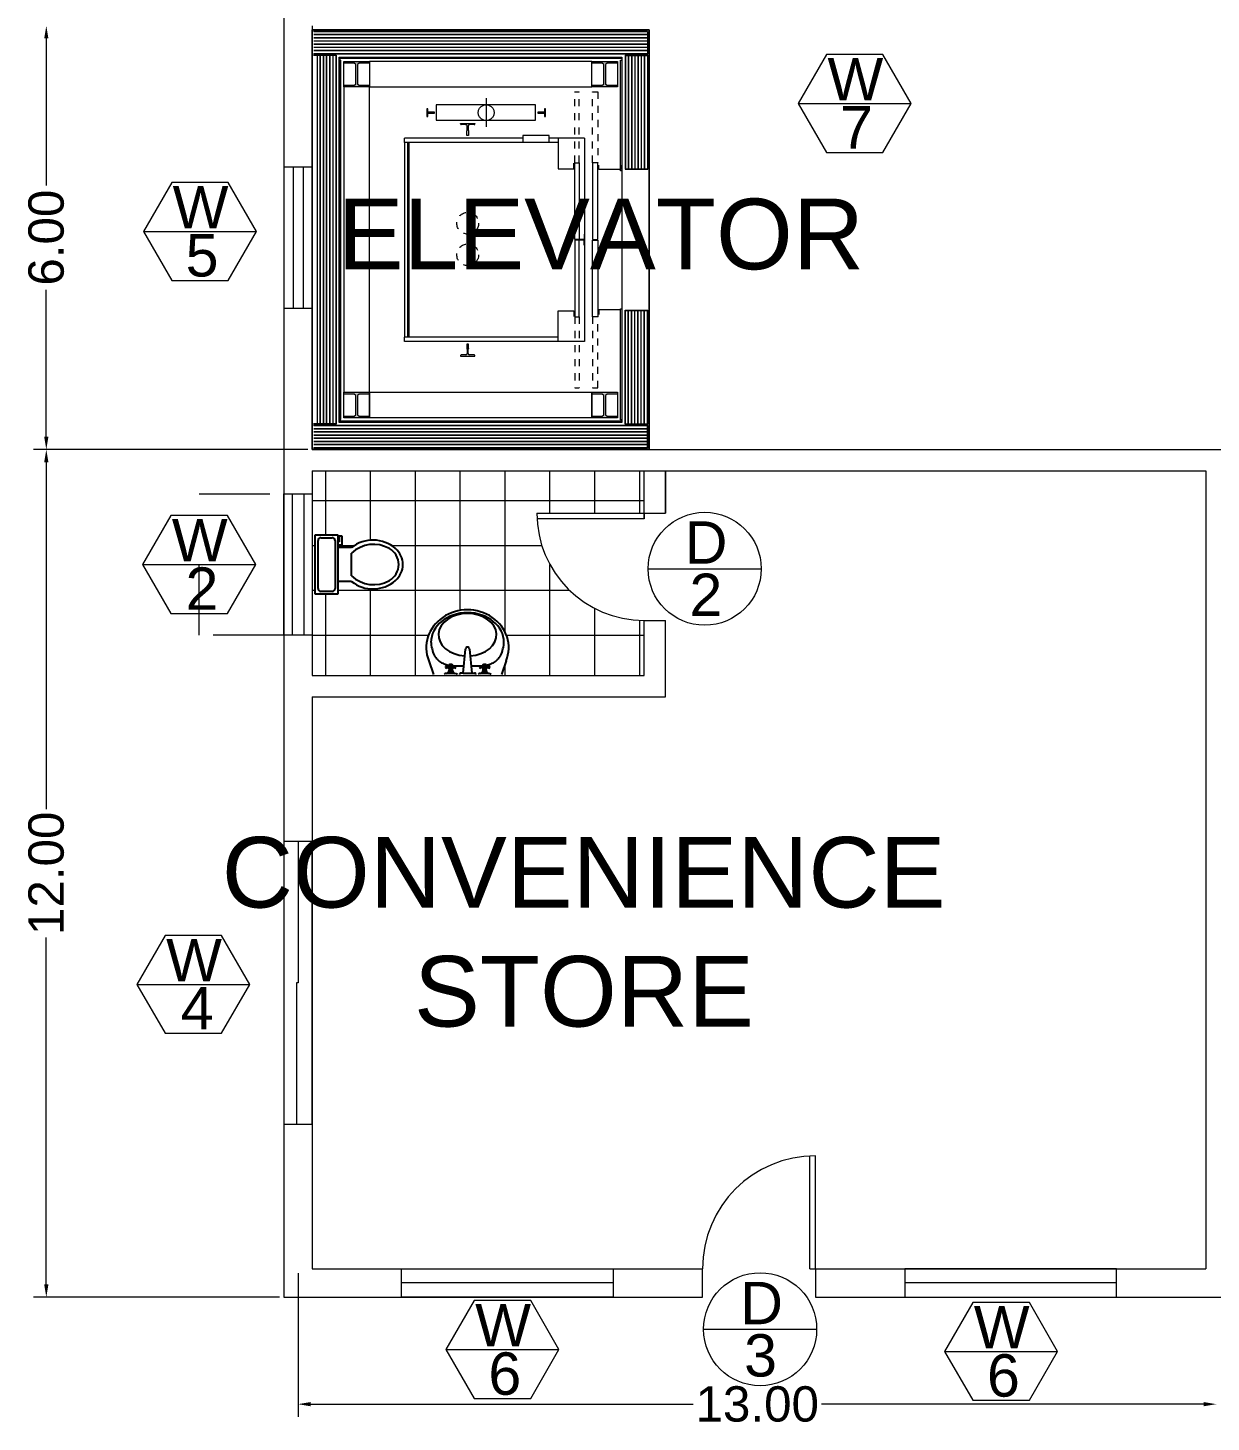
# Model space of a CAD drawing. Header units: millimetres. Extents: x 2391 to 3323, y 1596 to 2537.
# Drawn here: x 2753.4 to 2770.15, y 2467.06 to 2486.8 of the extents above; entities that cross this region are included whole.
import ezdxf

# ---------------------------------------------------------------- set-up
doc = ezdxf.new("R2010")
doc.units = ezdxf.units.MM
for name, pattern in [('CENTER5', [10, 5, -2, 1, -2]), ('HIDDEN', [0.375, 0.25, -0.125]), ('HIDDEN2', [4.7625, 3.175, -1.5875]), ('JIS_02_1.0', [2, 1, -1])]:
    doc.linetypes.add(name, pattern=pattern)
for name, color, linetype in [('ASCENSORE - ELEVATOR', 160, 'Continuous'), ('BATH', 171, 'Continuous'), ('dimensions', 203, 'Continuous'), ('doors', 31, 'Continuous'), ('doors and windows schedule', 11, 'Continuous'), ('exterior wall', 140, 'Continuous'), ('interior wall', 191, 'Continuous'), ('TEXT', 130, 'Continuous'), ('windows', 241, 'Continuous')]:
    doc.layers.add(name, color=color, linetype=linetype)
doc.styles.get("Standard").update_dxf_attribs({"font": 'arial.ttf'})

msp = doc.modelspace()

# ---------------------------------------------------------------- hatches: boundary and pattern name
at = {"layer": 'ASCENSORE - ELEVATOR', "lineweight": 13, "true_color": 0x6d59d4}
for points in [[(2758.065, 2486.008), (2758.088, 2485.99), (2758.233, 2485.99), (2758.233, 2485.966), (2757.873, 2485.966), (2757.873, 2485.99), (2758.018, 2485.99), (2758.041, 2486.008), (2758.041, 2486.283), (2758.018, 2486.302), (2757.873, 2486.302), (2757.873, 2486.326), (2758.233, 2486.326), (2758.233, 2486.302), (2758.088, 2486.302), (2758.065, 2486.283)], [(2761.575, 2486.008), (2761.598, 2485.99), (2761.743, 2485.99), (2761.743, 2485.966), (2761.383, 2485.966), (2761.383, 2485.99), (2761.528, 2485.99), (2761.551, 2486.008), (2761.551, 2486.283), (2761.528, 2486.302), (2761.383, 2486.302), (2761.383, 2486.326), (2761.743, 2486.326), (2761.743, 2486.302), (2761.598, 2486.302), (2761.575, 2486.283)], [(2758.065, 2481.325), (2758.088, 2481.307), (2758.233, 2481.307), (2758.233, 2481.283), (2757.873, 2481.283), (2757.873, 2481.307), (2758.018, 2481.307), (2758.041, 2481.325), (2758.041, 2481.6), (2758.018, 2481.619), (2757.873, 2481.619), (2757.873, 2481.643), (2758.233, 2481.643), (2758.233, 2481.619), (2758.088, 2481.619), (2758.065, 2481.6)], [(2761.575, 2481.325), (2761.598, 2481.307), (2761.743, 2481.307), (2761.743, 2481.283), (2761.383, 2481.283), (2761.383, 2481.307), (2761.528, 2481.307), (2761.551, 2481.325), (2761.551, 2481.6), (2761.528, 2481.619), (2761.383, 2481.619), (2761.383, 2481.643), (2761.743, 2481.643), (2761.743, 2481.619), (2761.598, 2481.619), (2761.575, 2481.6)]]:
    msp.add_hatch(color=173, dxfattribs=at).paths.add_polyline_path(points)

# ---------------------------------------------------------------- linework, layer by layer
at = {"color": 0, "linetype": 'ByBlock'}
for p, q in [((2757.466, 2479.625), (2757.786, 2479.625)), ((2757.466, 2478.785), (2757.466, 2479.625)), ((2757.506, 2478.865), (2757.506, 2479.545)), ((2757.546, 2479.585), (2757.706, 2479.585)), ((2757.746, 2479.545), (2757.746, 2478.865)), ((2757.786, 2479.625), (2757.786, 2478.785)), ((2757.806, 2479.525), (2757.786, 2479.525)), ((2757.846, 2479.605), (2757.806, 2479.605)), ((2757.806, 2479.605), (2757.806, 2479.525)), ((2757.846, 2479.485), (2757.846, 2479.605)), ((2757.786, 2479.485), (2757.846, 2479.485)), ((2757.98, 2479.445), (2757.786, 2479.445)), ((2757.98, 2479.045), (2757.98, 2479.365)), ((2757.98, 2478.965), (2757.786, 2478.965)), ((2757.786, 2478.785), (2757.466, 2478.785)), ((2757.706, 2478.825), (2757.546, 2478.825)), ((2759.105, 2478.101), (2759.106, 2478.087)), ((2759.106, 2478.087), (2759.109, 2478.061)), ((2759.109, 2478.061), (2759.113, 2478.035)), ((2759.113, 2478.035), (2759.119, 2478.01)), ((2759.119, 2478.01), (2759.126, 2477.986)), ((2759.126, 2477.986), (2759.133, 2477.963)), ((2759.133, 2477.963), (2759.142, 2477.942)), ((2759.142, 2477.942), (2759.151, 2477.922)), ((2759.142, 2477.942), (2759.142, 2477.942)), ((2759.561, 2477.668), (2759.591, 2478.006)), ((2759.593, 2478.015), (2759.591, 2478.006)), ((2759.597, 2478.023), (2759.593, 2478.015)), ((2759.604, 2478.03), (2759.597, 2478.023)), ((2759.612, 2478.034), (2759.604, 2478.03)), ((2759.621, 2478.036), (2759.612, 2478.034)), ((2759.631, 2478.034), (2759.621, 2478.036)), ((2759.639, 2478.03), (2759.631, 2478.034)), ((2759.646, 2478.023), (2759.639, 2478.03)), ((2759.65, 2478.015), (2759.646, 2478.023)), ((2759.651, 2478.006), (2759.65, 2478.015)), ((2759.651, 2478.006), (2759.681, 2477.668)), ((2760.092, 2477.922), (2760.101, 2477.942)), ((2760.101, 2477.942), (2760.11, 2477.963)), ((2760.101, 2477.942), (2760.101, 2477.942)), ((2760.11, 2477.963), (2760.117, 2477.986)), ((2760.117, 2477.986), (2760.124, 2478.01)), ((2760.124, 2478.01), (2760.129, 2478.035)), ((2760.129, 2478.035), (2760.134, 2478.061)), ((2760.134, 2478.061), (2760.137, 2478.087)), ((2760.137, 2478.087), (2760.138, 2478.101)), ((2759.074, 2477.842), (2759.139, 2477.646)), ((2759.151, 2477.922), (2759.161, 2477.904)), ((2759.161, 2477.904), (2759.172, 2477.887)), ((2759.172, 2477.887), (2759.184, 2477.872)), ((2759.184, 2477.872), (2759.196, 2477.858)), ((2759.196, 2477.858), (2759.21, 2477.845)), ((2759.21, 2477.845), (2759.224, 2477.834)), ((2759.224, 2477.834), (2759.239, 2477.824)), ((2759.239, 2477.824), (2759.254, 2477.815)), ((2759.239, 2477.824), (2759.239, 2477.824)), ((2759.254, 2477.815), (2759.27, 2477.807)), ((2759.27, 2477.807), (2759.286, 2477.799)), ((2759.286, 2477.799), (2759.303, 2477.793)), ((2759.303, 2477.793), (2759.32, 2477.788)), ((2759.311, 2477.761), (2759.309, 2477.753)), ((2759.309, 2477.753), (2759.311, 2477.746)), ((2759.316, 2477.766), (2759.311, 2477.761)), ((2759.311, 2477.746), (2759.316, 2477.74)), ((2759.324, 2477.768), (2759.316, 2477.766)), ((2759.316, 2477.74), (2759.324, 2477.738)), ((2759.32, 2477.788), (2759.336, 2477.783)), ((2759.331, 2477.766), (2759.324, 2477.768)), ((2759.324, 2477.738), (2759.331, 2477.74)), ((2759.337, 2477.761), (2759.331, 2477.766)), ((2759.331, 2477.74), (2759.337, 2477.746)), ((2759.336, 2477.783), (2759.353, 2477.78)), ((2759.337, 2477.761), (2759.354, 2477.761)), ((2759.339, 2477.753), (2759.337, 2477.761)), ((2759.337, 2477.746), (2759.339, 2477.753)), ((2759.354, 2477.746), (2759.337, 2477.746)), ((2759.353, 2477.78), (2759.36, 2477.779)), ((2759.356, 2477.769), (2759.354, 2477.753)), ((2759.354, 2477.753), (2759.356, 2477.738)), ((2759.361, 2477.783), (2759.356, 2477.769)), ((2759.356, 2477.738), (2759.361, 2477.723)), ((2759.372, 2477.789), (2759.361, 2477.783)), ((2759.371, 2477.761), (2759.369, 2477.753)), ((2759.369, 2477.753), (2759.371, 2477.746)), ((2759.376, 2477.766), (2759.371, 2477.761)), ((2759.371, 2477.746), (2759.376, 2477.74)), ((2759.384, 2477.791), (2759.372, 2477.789)), ((2759.384, 2477.768), (2759.376, 2477.766)), ((2759.376, 2477.74), (2759.384, 2477.738)), ((2759.396, 2477.789), (2759.384, 2477.791)), ((2759.391, 2477.766), (2759.384, 2477.768)), ((2759.384, 2477.738), (2759.391, 2477.74)), ((2759.397, 2477.761), (2759.391, 2477.766)), ((2759.391, 2477.74), (2759.397, 2477.746)), ((2759.406, 2477.783), (2759.396, 2477.789)), ((2759.399, 2477.753), (2759.397, 2477.761)), ((2759.397, 2477.746), (2759.399, 2477.753)), ((2759.412, 2477.769), (2759.406, 2477.783)), ((2759.406, 2477.723), (2759.412, 2477.738)), ((2759.411, 2477.772), (2759.43, 2477.771)), ((2759.414, 2477.753), (2759.412, 2477.769)), ((2759.412, 2477.738), (2759.414, 2477.753)), ((2759.413, 2477.761), (2759.431, 2477.761)), ((2759.413, 2477.746), (2759.431, 2477.746)), ((2759.431, 2477.761), (2759.429, 2477.753)), ((2759.429, 2477.753), (2759.431, 2477.746)), ((2759.43, 2477.771), (2759.444, 2477.771)), ((2759.436, 2477.766), (2759.431, 2477.761)), ((2759.431, 2477.746), (2759.436, 2477.74)), ((2759.444, 2477.768), (2759.436, 2477.766)), ((2759.436, 2477.74), (2759.444, 2477.738)), ((2759.444, 2477.771), (2759.459, 2477.77)), ((2759.451, 2477.766), (2759.444, 2477.768)), ((2759.444, 2477.738), (2759.451, 2477.74)), ((2759.457, 2477.761), (2759.451, 2477.766)), ((2759.451, 2477.74), (2759.457, 2477.746)), ((2759.459, 2477.753), (2759.457, 2477.761)), ((2759.457, 2477.746), (2759.459, 2477.753)), ((2759.459, 2477.77), (2759.474, 2477.77)), ((2759.474, 2477.77), (2759.49, 2477.77)), ((2759.49, 2477.77), (2759.505, 2477.77)), ((2759.49, 2477.77), (2759.49, 2477.77)), ((2759.505, 2477.77), (2759.521, 2477.77)), ((2759.521, 2477.77), (2759.537, 2477.77)), ((2759.537, 2477.77), (2759.553, 2477.77)), ((2759.553, 2477.77), (2759.57, 2477.77)), ((2759.672, 2477.77), (2759.691, 2477.77)), ((2759.691, 2477.77), (2759.706, 2477.77)), ((2759.706, 2477.77), (2759.721, 2477.77)), ((2759.721, 2477.77), (2759.736, 2477.77)), ((2759.736, 2477.77), (2759.752, 2477.77)), ((2759.736, 2477.77), (2759.736, 2477.77)), ((2759.752, 2477.77), (2759.768, 2477.77)), ((2759.768, 2477.77), (2759.784, 2477.77)), ((2759.784, 2477.77), (2759.801, 2477.771)), ((2759.791, 2477.761), (2759.789, 2477.753)), ((2759.789, 2477.753), (2759.791, 2477.746)), ((2759.796, 2477.766), (2759.791, 2477.761)), ((2759.791, 2477.746), (2759.796, 2477.74)), ((2759.804, 2477.768), (2759.796, 2477.766)), ((2759.796, 2477.74), (2759.804, 2477.738)), ((2759.801, 2477.771), (2759.818, 2477.771)), ((2759.811, 2477.766), (2759.804, 2477.768)), ((2759.804, 2477.738), (2759.811, 2477.74)), ((2759.817, 2477.761), (2759.811, 2477.766)), ((2759.811, 2477.74), (2759.817, 2477.746)), ((2759.819, 2477.753), (2759.817, 2477.761)), ((2759.817, 2477.761), (2759.834, 2477.761)), ((2759.817, 2477.746), (2759.819, 2477.753)), ((2759.834, 2477.746), (2759.817, 2477.746)), ((2759.818, 2477.771), (2759.835, 2477.773)), ((2759.836, 2477.769), (2759.834, 2477.753)), ((2759.834, 2477.753), (2759.836, 2477.738)), ((2759.835, 2477.773), (2759.838, 2477.773)), ((2759.841, 2477.783), (2759.836, 2477.769)), ((2759.836, 2477.738), (2759.841, 2477.723)), ((2759.852, 2477.789), (2759.841, 2477.783)), ((2759.851, 2477.761), (2759.849, 2477.753)), ((2759.849, 2477.753), (2759.851, 2477.746)), ((2759.856, 2477.766), (2759.851, 2477.761)), ((2759.851, 2477.746), (2759.856, 2477.74)), ((2759.864, 2477.791), (2759.852, 2477.789)), ((2759.864, 2477.768), (2759.856, 2477.766)), ((2759.856, 2477.74), (2759.864, 2477.738)), ((2759.876, 2477.789), (2759.864, 2477.791)), ((2759.872, 2477.766), (2759.864, 2477.768)), ((2759.864, 2477.738), (2759.872, 2477.74)), ((2759.877, 2477.761), (2759.872, 2477.766)), ((2759.872, 2477.74), (2759.877, 2477.746)), ((2759.887, 2477.783), (2759.876, 2477.789)), ((2759.879, 2477.753), (2759.877, 2477.761)), ((2759.877, 2477.746), (2759.879, 2477.753)), ((2759.892, 2477.769), (2759.887, 2477.783)), ((2759.887, 2477.723), (2759.892, 2477.738)), ((2759.888, 2477.78), (2759.905, 2477.783)), ((2759.894, 2477.753), (2759.892, 2477.769)), ((2759.892, 2477.738), (2759.894, 2477.753)), ((2759.894, 2477.761), (2759.911, 2477.761)), ((2759.894, 2477.746), (2759.911, 2477.746)), ((2759.905, 2477.783), (2759.922, 2477.788)), ((2759.911, 2477.761), (2759.909, 2477.753)), ((2759.909, 2477.753), (2759.911, 2477.746)), ((2759.917, 2477.766), (2759.911, 2477.761)), ((2759.911, 2477.746), (2759.917, 2477.74)), ((2759.924, 2477.768), (2759.917, 2477.766)), ((2759.917, 2477.74), (2759.924, 2477.738)), ((2759.922, 2477.788), (2759.939, 2477.793)), ((2759.932, 2477.766), (2759.924, 2477.768)), ((2759.924, 2477.738), (2759.932, 2477.74)), ((2759.937, 2477.761), (2759.932, 2477.766)), ((2759.932, 2477.74), (2759.937, 2477.746)), ((2759.939, 2477.753), (2759.937, 2477.761)), ((2759.937, 2477.746), (2759.939, 2477.753)), ((2759.939, 2477.793), (2759.956, 2477.799)), ((2759.956, 2477.799), (2759.973, 2477.807)), ((2759.973, 2477.807), (2759.989, 2477.815)), ((2759.989, 2477.815), (2760.004, 2477.824)), ((2760.004, 2477.824), (2760.019, 2477.834)), ((2760.004, 2477.824), (2760.004, 2477.824)), ((2760.019, 2477.834), (2760.033, 2477.845)), ((2760.033, 2477.845), (2760.046, 2477.858)), ((2760.046, 2477.858), (2760.059, 2477.872)), ((2760.059, 2477.872), (2760.071, 2477.887)), ((2760.071, 2477.887), (2760.082, 2477.904)), ((2760.082, 2477.904), (2760.092, 2477.922)), ((2760.169, 2477.842), (2760.104, 2477.646)), ((2759.302, 2477.657), (2759.292, 2477.646)), ((2759.312, 2477.662), (2759.302, 2477.657)), ((2759.324, 2477.663), (2759.312, 2477.662)), ((2759.316, 2477.663), (2759.329, 2477.666)), ((2759.444, 2477.663), (2759.324, 2477.663)), ((2759.329, 2477.666), (2759.34, 2477.672)), ((2759.34, 2477.672), (2759.35, 2477.68)), ((2759.35, 2477.68), (2759.357, 2477.691)), ((2759.354, 2477.686), (2759.414, 2477.686)), ((2759.357, 2477.691), (2759.361, 2477.703)), ((2759.406, 2477.723), (2759.361, 2477.723)), ((2759.361, 2477.723), (2759.361, 2477.716)), ((2759.361, 2477.703), (2759.361, 2477.716)), ((2759.361, 2477.716), (2759.406, 2477.716)), ((2759.406, 2477.716), (2759.406, 2477.723)), ((2759.406, 2477.716), (2759.407, 2477.702)), ((2759.407, 2477.702), (2759.412, 2477.689)), ((2759.412, 2477.689), (2759.42, 2477.677)), ((2759.42, 2477.677), (2759.431, 2477.669)), ((2759.431, 2477.669), (2759.444, 2477.663)), ((2759.46, 2477.657), (2759.444, 2477.663)), ((2759.478, 2477.646), (2759.46, 2477.657)), ((2759.512, 2477.66), (2759.509, 2477.653)), ((2759.509, 2477.653), (2759.509, 2477.646)), ((2759.517, 2477.666), (2759.512, 2477.66)), ((2759.524, 2477.668), (2759.517, 2477.666)), ((2759.531, 2477.668), (2759.524, 2477.668)), ((2759.561, 2477.668), (2759.531, 2477.668)), ((2759.561, 2477.668), (2759.681, 2477.668)), ((2759.681, 2477.668), (2759.719, 2477.668)), ((2759.726, 2477.668), (2759.719, 2477.668)), ((2759.733, 2477.665), (2759.726, 2477.668)), ((2759.738, 2477.66), (2759.733, 2477.665)), ((2759.741, 2477.653), (2759.738, 2477.66)), ((2759.741, 2477.646), (2759.741, 2477.653)), ((2759.782, 2477.657), (2759.772, 2477.646)), ((2759.792, 2477.662), (2759.782, 2477.657)), ((2759.804, 2477.663), (2759.792, 2477.662)), ((2759.796, 2477.663), (2759.809, 2477.666)), ((2759.924, 2477.663), (2759.804, 2477.663)), ((2759.809, 2477.666), (2759.82, 2477.672)), ((2759.82, 2477.672), (2759.83, 2477.68)), ((2759.83, 2477.68), (2759.837, 2477.691)), ((2759.834, 2477.686), (2759.894, 2477.686)), ((2759.837, 2477.691), (2759.841, 2477.703)), ((2759.887, 2477.723), (2759.841, 2477.723)), ((2759.841, 2477.723), (2759.841, 2477.716)), ((2759.841, 2477.716), (2759.887, 2477.716)), ((2759.841, 2477.703), (2759.841, 2477.716)), ((2759.887, 2477.716), (2759.887, 2477.723)), ((2759.887, 2477.716), (2759.888, 2477.702)), ((2759.888, 2477.702), (2759.892, 2477.689)), ((2759.892, 2477.689), (2759.9, 2477.677)), ((2759.9, 2477.677), (2759.911, 2477.669)), ((2759.911, 2477.669), (2759.924, 2477.663)), ((2759.94, 2477.657), (2759.924, 2477.663)), ((2759.958, 2477.646), (2759.94, 2477.657))]:
    msp.add_line(p, q, dxfattribs=at)
for centre, radius, start, end in [((2757.541, 2479.55), 0.0354, 81.8699, 188.1301), ((2757.711, 2479.55), 0.0354, 351.8699, 98.1301), ((2758.283, 2479.064), 0.487, 48.9211, 128.5309), ((2758.292, 2479.037), 0.453, 60.4235, 133.6323), ((2758.388, 2479.205), 0.26, 299.5767, 60.4235), ((2758.406, 2479.205), 0.3, 311.0791, 48.9211), ((2758.292, 2479.373), 0.453, 226.3679, 299.5767), ((2758.283, 2479.346), 0.487, 231.4693, 311.0791), ((2757.541, 2478.86), 0.0354, 171.8699, 278.1301), ((2757.711, 2478.86), 0.0354, 261.8699, 8.1301)]:
    msp.add_arc(centre, radius, start, end, dxfattribs=at)
for centre, major_axis, ratio, start_param, end_param in [((2759.621, 2478.028), (-0.584, 0), 0.916316, 2.786438, 6.63834), ((2759.621, 2478.101), (-0.517, 0), 0.815274, 3.141593, 6.283185), ((2759.621, 2478.211), (-0.412, 0), 0.730435, 1.664123, 7.760732)]:
    msp.add_ellipse(centre, major_axis=major_axis, ratio=ratio, start_param=start_param, end_param=end_param, dxfattribs=at)
at = {"layer": 'ASCENSORE - ELEVATOR', "lineweight": 13}
for p, q in [((2762.193, 2486.773), (2757.423, 2486.773)), ((2757.423, 2486.773), (2757.423, 2480.833)), ((2757.423, 2480.833), (2757.423, 2486.773)), ((2757.423, 2486.773), (2762.193, 2486.773)), ((2762.168, 2486.752), (2757.443, 2486.752)), ((2762.168, 2486.748), (2757.447, 2486.748)), ((2762.168, 2486.707), (2757.447, 2486.707)), ((2762.168, 2486.703), (2757.447, 2486.703)), ((2762.168, 2486.662), (2757.447, 2486.662)), ((2762.168, 2486.658), (2757.447, 2486.658)), ((2762.168, 2486.752), (2762.168, 2486.433)), ((2762.172, 2486.752), (2762.172, 2486.433)), ((2762.193, 2480.833), (2762.193, 2486.773)), ((2762.193, 2486.773), (2762.193, 2480.833)), ((2762.172, 2486.433), (2757.443, 2486.433)), ((2762.168, 2486.617), (2757.447, 2486.617)), ((2762.168, 2486.613), (2757.447, 2486.613)), ((2762.168, 2486.572), (2757.447, 2486.572)), ((2762.168, 2486.568), (2757.447, 2486.568)), ((2762.168, 2486.527), (2757.447, 2486.527)), ((2762.168, 2486.523), (2757.447, 2486.523)), ((2762.168, 2486.482), (2757.447, 2486.482)), ((2762.168, 2486.478), (2757.447, 2486.478)), ((2762.168, 2486.437), (2757.447, 2486.437)), ((2762.168, 2486.437), (2757.447, 2486.437)), ((2762.168, 2486.433), (2757.447, 2486.433)), ((2757.762, 2486.416), (2757.443, 2486.416)), ((2757.762, 2486.413), (2757.443, 2486.413)), ((2757.492, 2486.413), (2757.492, 2481.196)), ((2757.533, 2486.413), (2757.533, 2481.196)), ((2757.537, 2486.413), (2757.537, 2481.196)), ((2757.578, 2486.413), (2757.578, 2481.196)), ((2757.582, 2486.413), (2757.582, 2481.196)), ((2757.623, 2486.413), (2757.623, 2481.196)), ((2757.627, 2486.413), (2757.627, 2481.196)), ((2757.668, 2486.413), (2757.668, 2481.196)), ((2757.672, 2486.413), (2757.672, 2481.196)), ((2757.713, 2486.413), (2757.713, 2481.196)), ((2757.717, 2486.413), (2757.717, 2481.196)), ((2757.758, 2486.413), (2757.758, 2481.196)), ((2757.758, 2486.413), (2757.758, 2481.196)), ((2757.762, 2486.416), (2757.762, 2481.193)), ((2757.762, 2486.413), (2757.762, 2481.196)), ((2757.807, 2486.388), (2761.808, 2486.388)), ((2757.807, 2481.217), (2757.807, 2486.388)), ((2757.81, 2486.368), (2757.81, 2486.386)), ((2757.81, 2486.386), (2761.806, 2486.386)), ((2761.806, 2486.368), (2757.81, 2486.368)), ((2757.828, 2486.346), (2757.81, 2486.346)), ((2757.81, 2486.346), (2757.81, 2481.259)), ((2757.828, 2481.259), (2757.828, 2486.346)), ((2757.873, 2485.966), (2757.873, 2486.326)), ((2757.873, 2486.326), (2758.233, 2486.326)), ((2758.233, 2486.326), (2758.233, 2485.966)), ((2761.383, 2486.326), (2758.233, 2486.326)), ((2758.233, 2486.326), (2758.233, 2485.966)), ((2761.383, 2485.966), (2761.383, 2486.326)), ((2761.383, 2486.326), (2761.743, 2486.326)), ((2761.383, 2485.966), (2761.383, 2486.326)), ((2761.743, 2486.326), (2761.743, 2485.966)), ((2761.788, 2486.347), (2761.806, 2486.347)), ((2761.788, 2484.781), (2761.788, 2486.347)), ((2761.806, 2486.386), (2761.806, 2486.368)), ((2761.806, 2486.347), (2761.806, 2484.781)), ((2761.808, 2486.388), (2761.808, 2481.217)), ((2761.853, 2486.416), (2761.853, 2484.801)), ((2761.853, 2486.416), (2762.172, 2486.416)), ((2761.853, 2486.413), (2761.853, 2484.805)), ((2761.853, 2486.413), (2762.172, 2486.413)), ((2761.857, 2486.413), (2761.857, 2484.805)), ((2761.857, 2486.413), (2761.857, 2484.805)), ((2761.898, 2486.413), (2761.898, 2484.805)), ((2761.902, 2486.413), (2761.902, 2484.805)), ((2761.943, 2486.413), (2761.943, 2484.805)), ((2761.947, 2486.413), (2761.947, 2484.805)), ((2761.988, 2486.413), (2761.988, 2484.805)), ((2761.992, 2486.413), (2761.992, 2484.805)), ((2762.033, 2486.413), (2762.033, 2484.805)), ((2762.037, 2486.413), (2762.037, 2484.805)), ((2762.078, 2486.413), (2762.078, 2484.805)), ((2762.082, 2486.413), (2762.082, 2484.805)), ((2762.123, 2486.413), (2762.123, 2484.805)), ((2762.127, 2486.413), (2762.127, 2484.805)), ((2762.168, 2486.413), (2762.168, 2484.805)), ((2762.172, 2486.416), (2762.172, 2484.801)), ((2758.233, 2485.966), (2757.873, 2485.966)), ((2758.233, 2485.966), (2757.873, 2485.966)), ((2757.873, 2485.966), (2757.873, 2481.643)), ((2758.233, 2481.643), (2758.233, 2485.966)), ((2758.233, 2485.966), (2761.383, 2485.966)), ((2761.743, 2485.966), (2761.383, 2485.966)), ((2759.059, 2485.657), (2759.047, 2485.657)), ((2759.047, 2485.657), (2759.047, 2485.548)), ((2759.059, 2485.609), (2759.059, 2485.657)), ((2760.725, 2485.657), (2760.712, 2485.657)), ((2760.712, 2485.657), (2760.712, 2485.609)), ((2760.725, 2485.548), (2760.725, 2485.657)), ((2759.047, 2485.548), (2759.059, 2485.548)), ((2759.156, 2485.609), (2759.059, 2485.609)), ((2759.059, 2485.548), (2759.059, 2485.597)), ((2759.059, 2485.597), (2759.156, 2485.597)), ((2759.156, 2485.597), (2759.156, 2485.609)), ((2759.522, 2485.444), (2759.522, 2485.449)), ((2759.522, 2485.449), (2759.727, 2485.449)), ((2759.727, 2485.449), (2759.727, 2485.444)), ((2760.712, 2485.609), (2760.616, 2485.609)), ((2760.616, 2485.609), (2760.616, 2485.597)), ((2760.616, 2485.597), (2760.712, 2485.597)), ((2760.712, 2485.597), (2760.712, 2485.548)), ((2760.712, 2485.548), (2760.725, 2485.548)), ((2760.406, 2485.243), (2758.731, 2485.243)), ((2758.731, 2485.181), (2758.731, 2485.243)), ((2759.598, 2485.432), (2759.531, 2485.434)), ((2759.613, 2485.28), (2759.613, 2485.343)), ((2759.635, 2485.28), (2759.613, 2485.28)), ((2759.615, 2485.354), (2759.615, 2485.415)), ((2759.633, 2485.415), (2759.633, 2485.354)), ((2759.635, 2485.343), (2759.635, 2485.28)), ((2759.717, 2485.434), (2759.65, 2485.432)), ((2760.779, 2485.28), (2760.406, 2485.28)), ((2760.406, 2485.28), (2760.406, 2485.181)), ((2760.779, 2485.181), (2760.779, 2485.28)), ((2760.903, 2485.243), (2760.779, 2485.243)), ((2761.276, 2485.243), (2760.903, 2485.243)), ((2760.903, 2485.243), (2760.903, 2484.808)), ((2761.276, 2485.243), (2761.276, 2482.363)), ((2760.903, 2485.181), (2758.731, 2485.181)), ((2758.731, 2485.181), (2758.731, 2482.425)), ((2758.775, 2482.425), (2758.775, 2485.181)), ((2758.778, 2482.425), (2758.778, 2485.181)), ((2758.778, 2485.181), (2758.791, 2485.181)), ((2758.791, 2485.181), (2758.791, 2482.425)), ((2761.126, 2484.808), (2761.126, 2484.887)), ((2761.139, 2483.808), (2761.139, 2484.894)), ((2761.139, 2484.894), (2761.201, 2484.894)), ((2761.201, 2484.894), (2761.201, 2483.808)), ((2761.392, 2484.894), (2761.392, 2483.808)), ((2761.467, 2484.894), (2761.392, 2484.894)), ((2761.467, 2483.808), (2761.467, 2484.894)), ((2761.482, 2484.797), (2761.482, 2484.859)), ((2761.786, 2484.859), (2761.786, 2484.797)), ((2760.903, 2484.808), (2761.126, 2484.808)), ((2761.786, 2484.797), (2761.482, 2484.797)), ((2761.806, 2484.781), (2761.788, 2484.781)), ((2761.853, 2484.805), (2762.172, 2484.805)), ((2761.853, 2484.801), (2762.172, 2484.801)), ((2761.273, 2483.88), (2761.273, 2483.808)), ((2761.273, 2483.808), (2761.139, 2483.808)), ((2761.139, 2483.798), (2761.139, 2482.712)), ((2761.273, 2483.798), (2761.139, 2483.798)), ((2761.201, 2482.712), (2761.201, 2483.798)), ((2761.273, 2483.726), (2761.273, 2483.798)), ((2761.392, 2483.808), (2761.467, 2483.808)), ((2761.392, 2482.712), (2761.392, 2483.798)), ((2761.392, 2483.798), (2761.467, 2483.798)), ((2761.467, 2483.798), (2761.467, 2482.712)), ((2760.903, 2482.363), (2760.903, 2482.798)), ((2760.903, 2482.798), (2761.126, 2482.798)), ((2761.126, 2482.798), (2761.126, 2482.718)), ((2761.139, 2482.712), (2761.201, 2482.712)), ((2761.467, 2482.712), (2761.392, 2482.712)), ((2761.785, 2482.809), (2761.482, 2482.809)), ((2761.482, 2482.809), (2761.482, 2482.746)), ((2761.785, 2482.746), (2761.785, 2482.809)), ((2761.788, 2482.825), (2761.806, 2482.825)), ((2761.788, 2481.255), (2761.788, 2482.825)), ((2761.806, 2482.825), (2761.806, 2481.255)), ((2761.853, 2481.193), (2761.853, 2482.804)), ((2761.853, 2482.804), (2762.172, 2482.804)), ((2761.853, 2481.196), (2761.853, 2482.801)), ((2761.853, 2482.801), (2762.172, 2482.801)), ((2761.857, 2481.196), (2761.857, 2482.801)), ((2761.857, 2481.196), (2761.857, 2482.801)), ((2761.898, 2481.196), (2761.898, 2482.801)), ((2761.902, 2481.196), (2761.902, 2482.801)), ((2761.943, 2481.196), (2761.943, 2482.801)), ((2761.947, 2481.196), (2761.947, 2482.801)), ((2761.988, 2481.196), (2761.988, 2482.801)), ((2761.992, 2481.196), (2761.992, 2482.801)), ((2762.033, 2481.196), (2762.033, 2482.801)), ((2762.037, 2481.196), (2762.037, 2482.801)), ((2762.078, 2481.196), (2762.078, 2482.801)), ((2762.082, 2481.196), (2762.082, 2482.801)), ((2762.123, 2481.196), (2762.123, 2482.801)), ((2762.127, 2481.196), (2762.127, 2482.801)), ((2762.168, 2481.196), (2762.168, 2482.801)), ((2762.172, 2481.193), (2762.172, 2482.804)), ((2760.903, 2482.425), (2758.731, 2482.425)), ((2758.731, 2482.363), (2758.731, 2482.425)), ((2760.903, 2482.363), (2758.731, 2482.363)), ((2758.791, 2482.425), (2758.778, 2482.425)), ((2759.613, 2482.325), (2759.613, 2482.262)), ((2759.635, 2482.325), (2759.613, 2482.325)), ((2759.635, 2482.262), (2759.635, 2482.325)), ((2761.276, 2482.363), (2760.903, 2482.363)), ((2759.522, 2482.162), (2759.522, 2482.156)), ((2759.522, 2482.156), (2759.727, 2482.156)), ((2759.598, 2482.173), (2759.531, 2482.172)), ((2759.615, 2482.252), (2759.615, 2482.191)), ((2759.633, 2482.191), (2759.633, 2482.252)), ((2759.717, 2482.172), (2759.65, 2482.173)), ((2759.727, 2482.156), (2759.727, 2482.162)), ((2757.873, 2481.283), (2757.873, 2481.643)), ((2757.873, 2481.643), (2758.233, 2481.643)), ((2757.873, 2481.643), (2758.233, 2481.643)), ((2758.233, 2481.643), (2758.233, 2481.283)), ((2758.233, 2481.643), (2761.383, 2481.643)), ((2758.233, 2481.283), (2758.233, 2481.643)), ((2761.383, 2481.283), (2761.383, 2481.643)), ((2761.383, 2481.643), (2761.743, 2481.643)), ((2761.383, 2481.643), (2761.383, 2481.283)), ((2761.743, 2481.643), (2761.743, 2481.283)), ((2757.762, 2481.196), (2757.443, 2481.196)), ((2757.762, 2481.193), (2757.443, 2481.193)), ((2762.172, 2481.172), (2757.443, 2481.172)), ((2762.168, 2481.172), (2757.447, 2481.172)), ((2762.168, 2481.168), (2757.447, 2481.168)), ((2762.168, 2481.168), (2757.447, 2481.168)), ((2762.168, 2481.127), (2757.447, 2481.127)), ((2762.168, 2481.123), (2757.447, 2481.123)), ((2761.808, 2481.217), (2757.807, 2481.217)), ((2757.81, 2481.259), (2757.828, 2481.259)), ((2757.81, 2481.238), (2761.806, 2481.238)), ((2757.81, 2481.22), (2757.81, 2481.238)), ((2761.806, 2481.22), (2757.81, 2481.22)), ((2758.233, 2481.283), (2757.873, 2481.283)), ((2761.383, 2481.283), (2758.233, 2481.283)), ((2761.743, 2481.283), (2761.383, 2481.283)), ((2761.806, 2481.255), (2761.788, 2481.255)), ((2761.806, 2481.238), (2761.806, 2481.22)), ((2761.853, 2481.196), (2762.172, 2481.196)), ((2761.853, 2481.193), (2762.172, 2481.193)), ((2762.168, 2480.853), (2762.168, 2481.172)), ((2762.172, 2480.853), (2762.172, 2481.172)), ((2762.168, 2481.082), (2757.447, 2481.082)), ((2762.168, 2481.078), (2757.447, 2481.078)), ((2762.168, 2481.037), (2757.447, 2481.037)), ((2762.168, 2481.033), (2757.447, 2481.033)), ((2762.168, 2480.992), (2757.447, 2480.992)), ((2762.168, 2480.988), (2757.447, 2480.988)), ((2762.168, 2480.947), (2757.447, 2480.947)), ((2762.168, 2480.943), (2757.447, 2480.943)), ((2762.168, 2480.902), (2757.447, 2480.902)), ((2762.168, 2480.898), (2757.447, 2480.898)), ((2757.423, 2480.833), (2762.193, 2480.833)), ((2762.193, 2480.833), (2757.423, 2480.833)), ((2762.168, 2480.853), (2757.443, 2480.853)), ((2762.168, 2480.857), (2757.447, 2480.857))]:
    msp.add_line(p, q, dxfattribs=at)
at = {"layer": 'ASCENSORE - ELEVATOR', "color": 7, "lineweight": 13}
for p, q in [((2757.873, 2486.302), (2757.873, 2486.326)), ((2757.873, 2486.326), (2758.233, 2486.326)), ((2758.018, 2486.302), (2757.873, 2486.302)), ((2758.041, 2486.283), (2758.018, 2486.302)), ((2758.041, 2486.008), (2758.041, 2486.283)), ((2758.088, 2486.302), (2758.065, 2486.283)), ((2758.065, 2486.283), (2758.065, 2486.008)), ((2758.233, 2486.302), (2758.088, 2486.302)), ((2758.233, 2486.326), (2758.233, 2486.302)), ((2761.383, 2486.302), (2761.383, 2486.326)), ((2761.383, 2486.326), (2761.743, 2486.326)), ((2761.528, 2486.302), (2761.383, 2486.302)), ((2761.551, 2486.283), (2761.528, 2486.302)), ((2761.551, 2486.008), (2761.551, 2486.283)), ((2761.598, 2486.302), (2761.575, 2486.283)), ((2761.575, 2486.283), (2761.575, 2486.008)), ((2761.743, 2486.302), (2761.598, 2486.302)), ((2761.743, 2486.326), (2761.743, 2486.302)), ((2757.873, 2485.966), (2757.873, 2485.99)), ((2757.873, 2485.99), (2758.018, 2485.99)), ((2758.233, 2485.966), (2757.873, 2485.966)), ((2758.018, 2485.99), (2758.041, 2486.008)), ((2758.065, 2486.008), (2758.088, 2485.99)), ((2758.088, 2485.99), (2758.233, 2485.99)), ((2758.233, 2485.99), (2758.233, 2485.966)), ((2761.383, 2485.966), (2761.383, 2485.99)), ((2761.383, 2485.99), (2761.528, 2485.99)), ((2761.743, 2485.966), (2761.383, 2485.966)), ((2761.528, 2485.99), (2761.551, 2486.008)), ((2761.575, 2486.008), (2761.598, 2485.99)), ((2761.598, 2485.99), (2761.743, 2485.99)), ((2761.743, 2485.99), (2761.743, 2485.966)), ((2757.873, 2481.619), (2757.873, 2481.643)), ((2757.873, 2481.643), (2758.233, 2481.643)), ((2758.018, 2481.619), (2757.873, 2481.619)), ((2758.041, 2481.6), (2758.018, 2481.619)), ((2758.041, 2481.325), (2758.041, 2481.6)), ((2758.088, 2481.619), (2758.065, 2481.6)), ((2758.065, 2481.6), (2758.065, 2481.325)), ((2758.233, 2481.619), (2758.088, 2481.619)), ((2758.233, 2481.643), (2758.233, 2481.619)), ((2761.383, 2481.619), (2761.383, 2481.643)), ((2761.383, 2481.643), (2761.743, 2481.643)), ((2761.528, 2481.619), (2761.383, 2481.619)), ((2761.551, 2481.6), (2761.528, 2481.619)), ((2761.551, 2481.325), (2761.551, 2481.6)), ((2761.598, 2481.619), (2761.575, 2481.6)), ((2761.575, 2481.6), (2761.575, 2481.325)), ((2761.743, 2481.619), (2761.598, 2481.619)), ((2761.743, 2481.643), (2761.743, 2481.619)), ((2757.873, 2481.283), (2757.873, 2481.307)), ((2757.873, 2481.307), (2758.018, 2481.307)), ((2758.018, 2481.307), (2758.041, 2481.325)), ((2758.065, 2481.325), (2758.088, 2481.307)), ((2758.088, 2481.307), (2758.233, 2481.307)), ((2758.233, 2481.307), (2758.233, 2481.283)), ((2761.383, 2481.283), (2761.383, 2481.307)), ((2761.383, 2481.307), (2761.528, 2481.307)), ((2761.528, 2481.307), (2761.551, 2481.325)), ((2761.575, 2481.325), (2761.598, 2481.307)), ((2761.598, 2481.307), (2761.743, 2481.307)), ((2761.743, 2481.307), (2761.743, 2481.283)), ((2758.233, 2481.283), (2757.873, 2481.283)), ((2761.743, 2481.283), (2761.383, 2481.283)), ((2761.743, 2481.283), (2761.743, 2481.283)), ((2761.743, 2481.283), (2761.743, 2481.283)), ((2761.743, 2481.283), (2761.743, 2481.283)), ((2761.743, 2481.283), (2761.743, 2481.283)), ((2761.743, 2481.283), (2761.743, 2481.283)), ((2761.743, 2481.283), (2761.743, 2481.283))]:
    msp.add_line(p, q, dxfattribs=at)
at = {"layer": 'ASCENSORE - ELEVATOR', "linetype": 'HIDDEN', "lineweight": 13, "ltscale": 0.1}
for p, q in [((2761.139, 2485.899), (2761.201, 2485.899)), ((2761.139, 2484.894), (2761.139, 2485.899)), ((2761.201, 2484.894), (2761.201, 2485.899)), ((2761.392, 2484.894), (2761.392, 2485.899)), ((2761.392, 2485.899), (2761.467, 2485.899)), ((2761.467, 2485.899), (2761.467, 2484.894)), ((2761.139, 2482.712), (2761.139, 2481.706)), ((2761.201, 2482.712), (2761.201, 2481.706)), ((2761.392, 2482.712), (2761.392, 2481.706)), ((2761.467, 2481.706), (2761.467, 2482.712)), ((2761.139, 2481.706), (2761.201, 2481.706)), ((2761.392, 2481.706), (2761.467, 2481.706))]:
    msp.add_line(p, q, dxfattribs=at)
at = {"layer": 'ASCENSORE - ELEVATOR', "linetype": 'Continuous', "lineweight": 13}
for p, q in [((2759.18, 2485.711), (2759.18, 2485.494)), ((2760.586, 2485.711), (2759.18, 2485.711)), ((2760.586, 2485.494), (2760.586, 2485.711)), ((2759.18, 2485.494), (2760.586, 2485.494))]:
    msp.add_line(p, q, dxfattribs=at)
at = {"layer": 'ASCENSORE - ELEVATOR', "linetype": 'HIDDEN2', "lineweight": 13}
msp.add_line((2759.886, 2485.806), (2759.886, 2485.4), dxfattribs=at)
at = {"layer": 'ASCENSORE - ELEVATOR', "linetype": 'CENTER5', "lineweight": 13}
msp.add_line((2761.276, 2483.803), (2761.276, 2483.803), dxfattribs=at)
at = {"layer": 'ASCENSORE - ELEVATOR', "linetype": 'HIDDEN2', "lineweight": 13}
msp.add_circle((2759.886, 2485.603), 0.112, dxfattribs=at)
at = {"layer": 'ASCENSORE - ELEVATOR', "linetype": 'HIDDEN', "lineweight": 13, "ltscale": 0.1}
for centre in [(2759.624, 2484.037), (2759.624, 2483.59)]:
    msp.add_circle(centre, 0.154, dxfattribs=at)
at = {"layer": 'ASCENSORE - ELEVATOR', "lineweight": 13}
for centre, radius, start, end in [((2759.532, 2485.444), 0.00994, 180, 268.4826), ((2759.717, 2485.444), 0.00994, 271.5174, 0), ((2759.598, 2485.415), 0.0174, 0, 88.4826), ((2759.591, 2485.354), 0.0243, 333.8425, 359.4784), ((2759.65, 2485.415), 0.0174, 91.5174, 180), ((2759.657, 2485.354), 0.0243, 180.5216, 206.1575), ((2759.532, 2482.162), 0.00994, 91.5174, 180), ((2759.598, 2482.191), 0.0174, 271.5174, 0), ((2759.591, 2482.252), 0.0243, 0.5216, 26.1575), ((2759.657, 2482.252), 0.0243, 153.8425, 179.4784), ((2759.65, 2482.191), 0.0174, 180, 268.4826), ((2759.717, 2482.162), 0.00994, 0, 88.4826)]:
    msp.add_arc(centre, radius, start, end, dxfattribs=at)
at = {"layer": 'BATH', "linetype": 'Continuous', "lineweight": 13}
for p, q in [((2757.614, 2479.625), (2757.614, 2480.533)), ((2758.249, 2479.55), (2758.249, 2480.533)), ((2758.884, 2477.633), (2758.884, 2480.533)), ((2759.519, 2478.555), (2759.519, 2480.533)), ((2760.154, 2478.248), (2760.154, 2480.533)), ((2760.789, 2479.933), (2760.789, 2480.533)), ((2761.424, 2479.933), (2761.424, 2480.533)), ((2762.059, 2479.933), (2762.059, 2480.533)), ((2757.423, 2480.111), (2762.123, 2480.111)), ((2757.423, 2479.476), (2757.466, 2479.476)), ((2757.786, 2479.476), (2758.023, 2479.476)), ((2758.543, 2479.476), (2760.673, 2479.476)), ((2760.789, 2477.633), (2760.789, 2479.204)), ((2757.423, 2478.841), (2757.466, 2478.841)), ((2757.614, 2477.633), (2757.614, 2478.785)), ((2757.786, 2478.841), (2761.066, 2478.841)), ((2758.249, 2477.633), (2758.249, 2478.86)), ((2761.424, 2477.633), (2761.424, 2478.583)), ((2762.059, 2477.633), (2762.059, 2478.414)), ((2757.423, 2478.206), (2759.07, 2478.206)), ((2760.173, 2478.206), (2762.123, 2478.206)), ((2760.154, 2477.633), (2760.154, 2477.796))]:
    msp.add_line(p, q, dxfattribs=at)
at = {"layer": 'dimensions', "lineweight": 13}
for p, q in [((2753.659, 2486.653), (2753.659, 2484.573)), ((2753.659, 2481.013), (2753.659, 2483.093)), ((2756.96, 2480.833), (2753.479, 2480.833)), ((2757.36, 2480.833), (2753.479, 2480.833)), ((2753.659, 2480.653), (2753.659, 2475.742)), ((2753.659, 2469.013), (2753.659, 2473.924)), ((2757.223, 2469.17), (2757.223, 2467.137)), ((2756.96, 2468.833), (2753.479, 2468.833)), ((2757.403, 2467.317), (2762.814, 2467.317)), ((2770.043, 2467.317), (2764.632, 2467.317))]:
    msp.add_line(p, q, dxfattribs=at)
at = {"layer": 'dimensions'}
for points in [[(2753.629, 2486.653), (2753.689, 2486.653), (2753.659, 2486.833)], [(2753.629, 2481.013), (2753.689, 2481.013), (2753.659, 2480.833)], [(2753.629, 2480.653), (2753.689, 2480.653), (2753.659, 2480.833)], [(2753.629, 2469.013), (2753.689, 2469.013), (2753.659, 2468.833)], [(2757.403, 2467.347), (2757.403, 2467.287), (2757.223, 2467.317)], [(2770.043, 2467.347), (2770.043, 2467.287), (2770.223, 2467.317)]]:
    msp.add_solid(points, dxfattribs=at)
at = {"layer": 'doors', "lineweight": 13}
for p, q in [((2760.603, 2479.933), (2762.123, 2479.933)), ((2762.123, 2479.933), (2762.123, 2479.853)), ((2762.123, 2479.933), (2762.123, 2479.853)), ((2762.123, 2479.853), (2760.605, 2479.853)), ((2764.468, 2469.233), (2764.468, 2470.831)), ((2764.548, 2469.233), (2764.548, 2470.833)), ((2764.468, 2469.233), (2764.548, 2469.233))]:
    msp.add_line(p, q, dxfattribs=at)
for centre, radius, start, end in [((2762.123, 2479.933), 1.52, 180, 270), ((2764.548, 2469.233), 1.6, 90, 180)]:
    msp.add_arc(centre, radius, start, end, dxfattribs=at)
at = {"layer": 'doors and windows schedule', "lineweight": 13}
for p, q in [((2764.703, 2486.426), (2764.303, 2485.733)), ((2765.503, 2486.426), (2764.703, 2486.426)), ((2765.903, 2485.733), (2765.503, 2486.426)), ((2764.303, 2485.733), (2765.903, 2485.733)), ((2764.303, 2485.733), (2764.703, 2485.04)), ((2765.503, 2485.04), (2765.903, 2485.733)), ((2764.703, 2485.04), (2765.503, 2485.04)), ((2755.434, 2484.614), (2755.034, 2483.921)), ((2756.234, 2484.614), (2755.434, 2484.614)), ((2756.634, 2483.921), (2756.234, 2484.614)), ((2755.034, 2483.921), (2756.634, 2483.921)), ((2755.034, 2483.921), (2755.434, 2483.228)), ((2756.234, 2483.228), (2756.634, 2483.921)), ((2755.434, 2483.228), (2756.234, 2483.228)), ((2755.423, 2479.898), (2755.023, 2479.205)), ((2756.223, 2479.898), (2755.423, 2479.898)), ((2756.623, 2479.205), (2756.223, 2479.898)), ((2755.023, 2479.205), (2756.623, 2479.205)), ((2755.023, 2479.205), (2755.423, 2478.512)), ((2756.223, 2478.512), (2756.623, 2479.205)), ((2762.179, 2479.145), (2763.779, 2479.145)), ((2755.423, 2478.512), (2756.223, 2478.512)), ((2755.341, 2473.954), (2754.941, 2473.261)), ((2756.141, 2473.954), (2755.341, 2473.954)), ((2756.541, 2473.261), (2756.141, 2473.954)), ((2754.941, 2473.261), (2756.541, 2473.261)), ((2754.941, 2473.261), (2755.341, 2472.569)), ((2756.141, 2472.569), (2756.541, 2473.261)), ((2755.341, 2472.569), (2756.141, 2472.569)), ((2759.716, 2468.783), (2759.316, 2468.09)), ((2760.516, 2468.783), (2759.716, 2468.783)), ((2760.916, 2468.09), (2760.516, 2468.783)), ((2766.775, 2468.758), (2766.375, 2468.065)), ((2767.575, 2468.758), (2766.775, 2468.758)), ((2767.975, 2468.065), (2767.575, 2468.758)), ((2762.964, 2468.378), (2764.564, 2468.378)), ((2759.316, 2468.09), (2760.916, 2468.09)), ((2759.316, 2468.09), (2759.716, 2467.397)), ((2760.516, 2467.397), (2760.916, 2468.09)), ((2766.375, 2468.065), (2767.975, 2468.065)), ((2766.375, 2468.065), (2766.775, 2467.372)), ((2767.575, 2467.372), (2767.975, 2468.065)), ((2759.716, 2467.397), (2760.516, 2467.397)), ((2766.775, 2467.372), (2767.575, 2467.372))]:
    msp.add_line(p, q, dxfattribs=at)
for centre in [(2762.979, 2479.145), (2763.764, 2468.378)]:
    msp.add_circle(centre, 0.8, dxfattribs=at)
at = {"layer": 'exterior wall', "lineweight": 13}
for p, q in [((2757.023, 2498.833), (2757.023, 2468.833)), ((2757.423, 2486.833), (2757.423, 2480.833)), ((2757.423, 2480.533), (2757.423, 2477.633)), ((2757.423, 2477.333), (2757.423, 2469.233)), ((2757.423, 2469.233), (2762.948, 2469.233)), ((2762.948, 2468.833), (2762.948, 2469.233)), ((2764.548, 2469.233), (2770.073, 2469.233)), ((2764.548, 2469.233), (2764.548, 2468.833)), ((2757.023, 2468.833), (2762.948, 2468.833)), ((2764.548, 2468.833), (2775.623, 2468.833))]:
    msp.add_line(p, q, dxfattribs=at)
at = {"layer": 'interior wall', "lineweight": 13}
for p, q in [((2757.423, 2480.833), (2770.373, 2480.833)), ((2757.423, 2480.533), (2770.073, 2480.533)), ((2762.123, 2479.853), (2762.123, 2480.533)), ((2762.423, 2479.933), (2762.423, 2480.533)), ((2762.423, 2480.533), (2762.423, 2479.933)), ((2770.073, 2480.533), (2770.073, 2469.233)), ((2762.123, 2479.933), (2762.423, 2479.933)), ((2762.123, 2477.633), (2762.123, 2478.413)), ((2762.123, 2478.413), (2762.423, 2478.413)), ((2762.423, 2477.333), (2762.423, 2478.413)), ((2757.423, 2477.633), (2762.123, 2477.633)), ((2757.423, 2477.333), (2762.423, 2477.333))]:
    msp.add_line(p, q, dxfattribs=at)
at = {"layer": 'windows', "lineweight": 13}
for p, q in [((2757.423, 2484.833), (2757.023, 2484.833)), ((2757.023, 2484.833), (2757.023, 2482.833)), ((2757.153, 2484.833), (2757.153, 2482.833)), ((2757.293, 2484.833), (2757.293, 2482.833)), ((2757.423, 2484.833), (2757.423, 2482.833)), ((2757.023, 2482.833), (2757.423, 2482.833)), ((2757.023, 2480.205), (2757.423, 2480.205)), ((2757.023, 2478.205), (2757.023, 2480.205)), ((2757.143, 2478.205), (2757.143, 2480.205)), ((2757.303, 2480.205), (2757.303, 2478.205)), ((2757.423, 2480.205), (2757.423, 2478.205)), ((2757.423, 2478.205), (2757.023, 2478.205)), ((2757.423, 2475.283), (2757.023, 2475.283)), ((2757.023, 2475.283), (2757.023, 2471.283)), ((2757.223, 2475.283), (2757.223, 2473.283)), ((2757.423, 2471.283), (2757.423, 2475.283)), ((2757.223, 2473.283), (2757.203, 2473.283)), ((2757.203, 2473.283), (2757.203, 2471.283)), ((2757.023, 2471.283), (2757.423, 2471.283)), ((2758.685, 2468.833), (2758.685, 2469.233)), ((2758.685, 2469.233), (2761.685, 2469.233)), ((2761.685, 2469.233), (2761.685, 2468.833)), ((2768.81, 2469.233), (2765.81, 2469.233)), ((2765.81, 2469.233), (2765.81, 2468.833)), ((2768.81, 2468.833), (2768.81, 2469.233)), ((2761.685, 2469.033), (2758.685, 2469.033)), ((2768.81, 2469.033), (2765.81, 2469.033)), ((2761.685, 2468.833), (2758.685, 2468.833)), ((2765.81, 2468.833), (2768.81, 2468.833))]:
    msp.add_line(p, q, dxfattribs=at)
at = {"layer": 'windows', "linetype": 'JIS_02_1.0', "lineweight": 13}
for p, q in [((2755.823, 2478.205), (2755.823, 2480.205)), ((2755.823, 2480.205), (2757.023, 2480.205)), ((2757.023, 2478.205), (2755.823, 2478.205))]:
    msp.add_line(p, q, dxfattribs=at)

# ---------------------------------------------------------------- texts
at = {"layer": 'dimensions', "lineweight": 13, "char_height": 0.5, "attachment_point": 5, "rotation": 90}
for s, insert in [('\\A1;6.00', (2753.659, 2483.833)), ('\\A1;12.00', (2753.659, 2474.833))]:
    msp.add_mtext(s, dxfattribs=dict(at, insert=insert))
at = {"layer": 'dimensions', "lineweight": 13, "insert": (2763.723, 2467.317), "char_height": 0.5, "attachment_point": 5}
msp.add_mtext('\\A1;13.00', dxfattribs=at)
at = {"layer": 'doors and windows schedule'}
for s, p in [('W', (2764.717, 2485.777)), ('7', (2764.895, 2485.095)), ('W', (2755.447, 2483.965)), ('5', (2755.631, 2483.283)), ('W', (2755.436, 2479.249)), ('D', (2762.696, 2479.217)), ('2', (2755.63, 2478.564)), ('2', (2762.763, 2478.476)), ('W', (2755.355, 2473.305)), ('4', (2755.562, 2472.623)), ('D', (2763.482, 2468.449)), ('W', (2759.73, 2468.134)), ('W', (2766.788, 2468.109)), ('3', (2763.537, 2467.708)), ('6', (2759.917, 2467.45)), ('6', (2766.975, 2467.424))]:
    msp.add_text(s, height=0.6, dxfattribs=at).set_placement(p)
at = {"layer": 'TEXT'}
for s, p in [('ELEVATOR', (2757.783, 2483.385)), ('CONVENIENCE', (2756.143, 2474.348)), ('STORE', (2758.864, 2472.663))]:
    msp.add_text(s, height=1, dxfattribs=at).set_placement(p)

doc.saveas('drawing.dxf')
